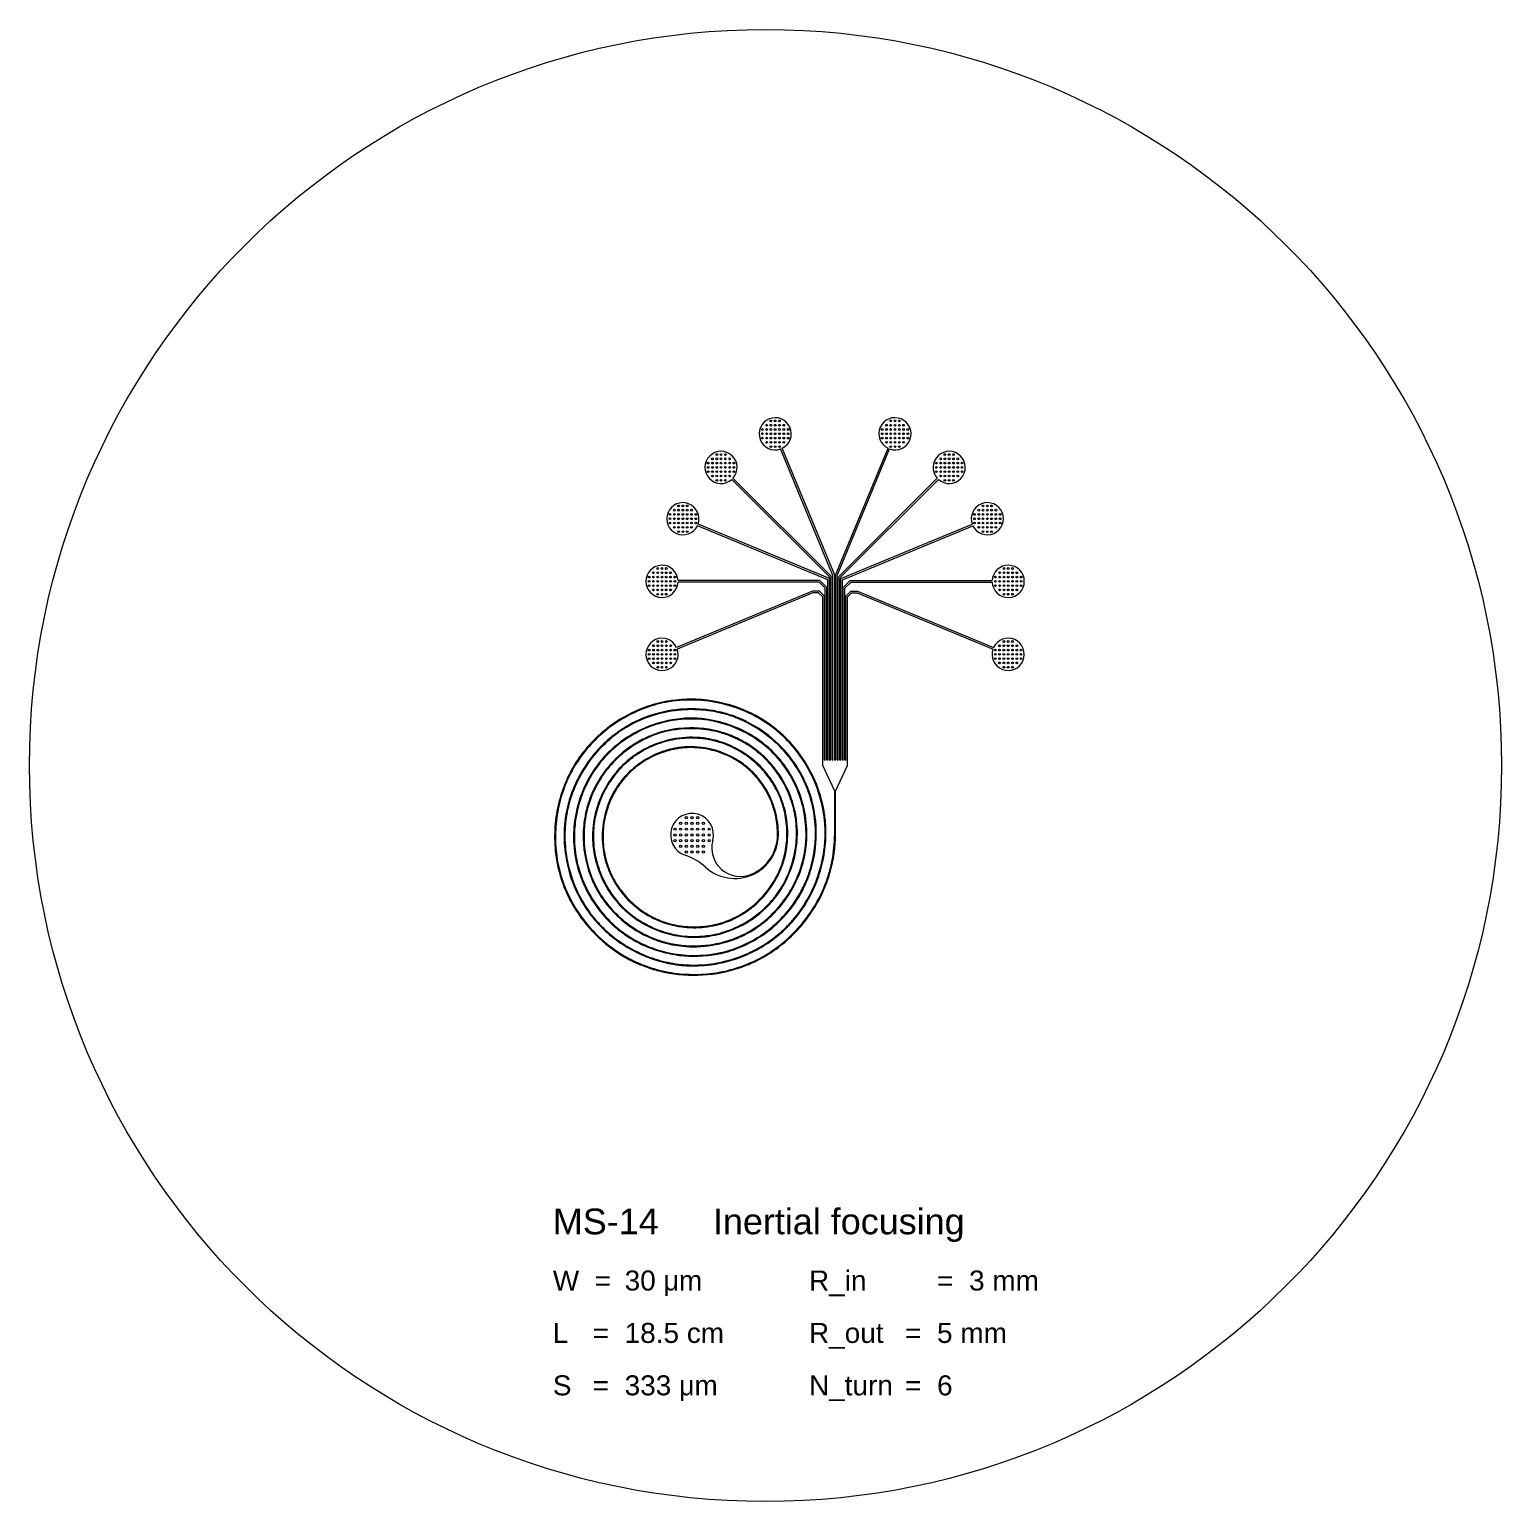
# Model space of a CAD drawing. Header units: millimetres. Extents: x 18289 to 282074, y 113800 to 372198.
# Drawn here: x 125500 to 177000, y 320653 to 372153 of the extents above; entities that cross this region are included whole.
import ezdxf

# ---------------------------------------------------------------- set-up
doc = ezdxf.new("R2010")
doc.units = ezdxf.units.MM
doc.layers.add('Clear', color=140, linetype='Continuous')
doc.layers.add('Opaque', color=30, linetype='Continuous')
doc.styles.get("Standard").update_dxf_attribs({"font": 'arial.ttf'})

msp = doc.modelspace()

# ---------------------------------------------------------------- linework, layer by layer
at = {"layer": 'Clear'}
for p, q in [((153610, 353053), (151778, 357477)), ((153670, 353065), (151833, 357500)), ((153700, 353065), (155537, 357500)), ((153760, 353053), (155592, 357477)), ((153520, 352963), (150071, 356412)), ((153580, 352988), (150113, 356455)), ((153790, 352988), (157257, 356455)), ((153850, 352963), (157300, 356412)), ((153490, 352943), (148891, 354848)), ((153880, 352943), (158480, 354848)), ((153430, 352903), (148868, 354793)), ((153940, 352903), (158502, 354793)), ((153153, 352875), (148190, 352875)), ((153128, 352815), (148190, 352815)), ((153340, 352603), (153128, 352815)), ((153400, 352628), (153153, 352875)), ((153430, 346603), (153430, 352903)), ((153490, 346603), (153490, 352943)), ((153520, 346603), (153520, 352963)), ((153580, 346603), (153580, 352988)), ((153610, 346603), (153610, 353053)), ((153670, 346603), (153670, 353065)), ((153700, 346603), (153700, 353065)), ((153760, 346603), (153760, 353053)), ((153790, 346603), (153790, 352988)), ((153850, 346603), (153850, 352963)), ((153880, 346603), (153880, 352943)), ((153940, 346603), (153940, 352903)), ((153970, 352628), (154217, 352875)), ((154030, 352603), (154242, 352815)), ((154217, 352875), (159181, 352875)), ((154242, 352815), (159181, 352815)), ((152897, 352504), (148139, 350533)), ((152909, 352444), (148162, 350478)), ((153134, 352504), (152897, 352504)), ((153109, 352444), (152909, 352444)), ((153250, 352303), (153109, 352444)), ((153310, 352328), (153134, 352504)), ((153250, 346403), (153250, 352303)), ((153310, 346603), (153310, 352328)), ((153340, 346603), (153340, 352603)), ((153400, 346603), (153400, 352628)), ((153970, 346603), (153970, 352628)), ((154030, 346603), (154030, 352603)), ((154060, 352328), (154237, 352504)), ((154060, 346603), (154060, 352328)), ((154120, 352303), (154262, 352444)), ((154120, 346403), (154120, 352303)), ((154237, 352504), (154473, 352504)), ((154262, 352444), (154462, 352444)), ((154462, 352444), (159209, 350478)), ((154473, 352504), (159232, 350533)), ((153310, 346603), (153325, 346577)), ((153340, 346603), (153325, 346577)), ((153400, 346603), (153415, 346577)), ((153430, 346603), (153415, 346577)), ((153490, 346603), (153505, 346577)), ((153520, 346603), (153505, 346577)), ((153580, 346603), (153595, 346577)), ((153610, 346603), (153595, 346577)), ((153670, 346603), (153685, 346577)), ((153700, 346603), (153685, 346577)), ((153760, 346603), (153775, 346577)), ((153790, 346603), (153775, 346577)), ((153850, 346603), (153865, 346577)), ((153880, 346603), (153865, 346577)), ((153940, 346603), (153955, 346577)), ((153970, 346603), (153955, 346577)), ((154030, 346603), (154045, 346577)), ((154060, 346603), (154045, 346577)), ((153670, 345507), (153250, 346403)), ((153700, 345507), (154120, 346403)), ((153670, 343975), (153670, 345507)), ((153700, 343975), (153700, 345507))]:
    msp.add_line(p, q, dxfattribs=at)
for centre, radius, start, end in [((151590, 358007), 563, 295.5572, 289.4428), ((155780, 358007), 563, 250.5572, 244.4428), ((149695, 356831), 563, 318.0572, 311.9428), ((157676, 356831), 563, 228.0572, 221.9428), ((148360, 355035), 563, 340.5572, 334.4428), ((159010, 355035), 563, 205.5572, 199.4428), ((147628, 352845), 563, 3.0572, 356.9428), ((159742, 352845), 563, 183.0572, 176.9428), ((147631, 350291), 563, 25.5572, 19.4428), ((159739, 350291), 563, 160.5572, 154.4428), ((148680, 343976), 750, 344.9262, 251.358), ((150175, 343976), 1525, 227.6631, 0), ((150370, 343521), 1000, 164.9262, 293.1727), ((150175, 343976), 1495, 293.1727, 0.0017), ((147801, 341370), 2000, 47.6631, 71.358)]:
    msp.add_arc(centre, radius, start, end, dxfattribs=at)
for points, knots in [([(151700, 343975), (151701, 344028), (151700, 344082), (151694, 344242), (151684, 344348), (151630, 344716), (151556, 344974), (151345, 345464), (151207, 345696), (151006, 345952), (150968, 345997), (150896, 346078), (150861, 346116), (150794, 346184), (150762, 346215), (150709, 346264), (150688, 346283), (150647, 346319), (150626, 346336), (150562, 346389), (150519, 346423), (150386, 346520), (150294, 346581), (149935, 346789), (149647, 346903), (149049, 347045), (148739, 347072), (148396, 347049), (148360, 347046), (148296, 347039), (148269, 347036), (148215, 347029), (148187, 347025), (148106, 347011), (148052, 347001), (147891, 346966), (147785, 346937), (147430, 346818), (147189, 346701), (146742, 346413), (146537, 346241), (146316, 346002), (146278, 345958), (146214, 345880), (146187, 345845), (146142, 345786), (146124, 345761), (146092, 345716), (146078, 345696), (146051, 345655), (146038, 345635), (145999, 345573), (145974, 345531), (145892, 345388), (145841, 345283), (145672, 344889), (145592, 344583), (145521, 343960), (145531, 343642), (145596, 343293), (145604, 343255), (145621, 343180), (145629, 343145), (145648, 343074), (145658, 343039), (145680, 342969), (145691, 342934), (145727, 342830), (145753, 342762), (145839, 342559), (145906, 342428), (146152, 342017), (146366, 341757), (146669, 341487), (146724, 341441), (146895, 341308), (147015, 341227), (147170, 341137), (147202, 341120), (147264, 341087), (147295, 341071), (147357, 341041), (147388, 341026), (147483, 340983), (147547, 340957), (147742, 340885), (147875, 340845), (148274, 340753), (148546, 340725), (149088, 340734), (149360, 340772), (149680, 340859), (149737, 340877), (149840, 340911), (149886, 340928), (149961, 340957), (149990, 340968), (150072, 341003), (150125, 341027), (150282, 341104), (150384, 341161), (150738, 341385), (150972, 341582), (151380, 342033), (151554, 342286), (151718, 342614), (151744, 342671), (151788, 342772), (151806, 342818), (151838, 342902), (151851, 342941), (151877, 343019), (151890, 343058), (151924, 343177), (151944, 343257), (151994, 343500), (152015, 343664), (152045, 344192), (152007, 344560), (151893, 344981), (151872, 345050), (151803, 345252), (151749, 345385), (151669, 345546), (151653, 345578), (151619, 345641), (151602, 345672), (151567, 345733), (151548, 345763), (151511, 345823), (151492, 345853), (151433, 345941), (151392, 345998), (151263, 346167), (151169, 346273), (150841, 346606), (150578, 346805), (150082, 347082), (149858, 347178), (149571, 347265), (149514, 347281), (149424, 347303), (149391, 347310), (149331, 347323), (149304, 347329), (149250, 347339), (149223, 347343), (149141, 347356), (149086, 347364), (148921, 347382), (148811, 347388), (148383, 347393), (148064, 347352), (147448, 347187), (147150, 347062), (146819, 346864), (146764, 346829), (146671, 346766), (146632, 346738), (146569, 346691), (146545, 346672), (146497, 346635), (146474, 346616), (146404, 346558), (146359, 346517), (146226, 346394), (146142, 346306), (145852, 345972), (145675, 345699), (145398, 345116), (145299, 344805), (145235, 344420), (145226, 344353), (145215, 344254), (145212, 344221), (145208, 344161), (145206, 344134), (145203, 344080), (145202, 344052), (145200, 343970), (145200, 343916), (145203, 343752), (145211, 343643), (145249, 343317), (145295, 343101), (145483, 342492), (145676, 342113), (145975, 341721), (146020, 341665), (146102, 341570), (146138, 341531), (146196, 341471), (146217, 341449), (146282, 341385), (146326, 341343), (146462, 341222), (146557, 341145), (146853, 340932), (147065, 340810), (147511, 340610), (147744, 340533), (148222, 340425), (148466, 340396), (148773, 340391), (148834, 340392), (148929, 340396), (148963, 340397), (149029, 340402), (149063, 340405), (149163, 340415), (149229, 340423), (149428, 340454), (149559, 340483), (150049, 340617), (150395, 340773), (151026, 341180), (151311, 341432), (151576, 341757), (151603, 341791), (151654, 341859), (151679, 341893), (151752, 341997), (151798, 342069), (151929, 342288), (152006, 342440), (152196, 342891), (152282, 343202), (152373, 343836), (152378, 344159), (152334, 344522), (152328, 344566), (152316, 344640), (152311, 344670), (152300, 344730), (152294, 344760), (152281, 344819), (152274, 344849), (152253, 344938), (152237, 344997), (152185, 345172), (152145, 345287), (151973, 345707), (151806, 345999), (151549, 346335), (151492, 346405), (151313, 346607), (151185, 346734), (150910, 346967), (150764, 347074), (150571, 347193), (150531, 347217), (150451, 347262), (150411, 347284), (150288, 347347), (150205, 347386), (149950, 347494), (149775, 347553), (149160, 347712), (148702, 347747), (148178, 347694), (148105, 347685), (147887, 347650), (147742, 347617), (147568, 347567), (147536, 347558), (147473, 347537), (147441, 347527), (147347, 347494), (147285, 347470), (147162, 347420), (147101, 347392), (146921, 347306), (146804, 347242), (146373, 346977), (146083, 346734), (145583, 346176), (145374, 345861), (145203, 345491), (145189, 345461), (145165, 345404), (145153, 345376), (145131, 345320), (145120, 345292), (145088, 345207), (145069, 345151), (145014, 344978), (144983, 344862), (144907, 344508), (144879, 344267), (144860, 343523), (144943, 343017), (145154, 342463), (145188, 342381), (145235, 342281), (145244, 342260), (145264, 342219), (145275, 342199), (145306, 342138), (145327, 342097), (145394, 341978), (145441, 341900), (145592, 341670), (145703, 341525), (145946, 341250), (146077, 341121), (146530, 340733), (146885, 340512), (147336, 340324), (147405, 340298), (147526, 340256), (147577, 340239), (147659, 340214), (147689, 340205), (147750, 340189), (147780, 340181), (147841, 340166), (147872, 340159), (147964, 340138), (148025, 340127), (148211, 340095), (148336, 340080), (148811, 340047), (149165, 340070), (149602, 340155), (149693, 340176), (149963, 340249), (150139, 340310), (150377, 340411), (150443, 340441), (150636, 340537), (150762, 340608), (150910, 340703), (150936, 340721), (150988, 340756), (151014, 340774), (151091, 340829), (151141, 340867), (151284, 340981), (151374, 341060), (151722, 341393), (151950, 341680), (152322, 342304), (152467, 342642), (152581, 343061), (152598, 343130), (152624, 343250), (152634, 343300), (152649, 343386), (152654, 343421), (152664, 343486), (152668, 343516), (152675, 343577), (152678, 343607), (152687, 343697), (152691, 343758), (152700, 343940), (152700, 344062), (152681, 344496), (152631, 344808), (152460, 345414), (152341, 345707), (152149, 346055), (152107, 346126), (151974, 346335), (151877, 346468), (151753, 346618), (151734, 346640), (151678, 346705), (151639, 346748), (151520, 346873), (151437, 346953), (151264, 347106), (151175, 347178), (150838, 347428), (150573, 347581), (150016, 347828), (149724, 347922), (149341, 347998), (149257, 348012), (149064, 348038), (148955, 348048), (148797, 348056), (148749, 348058), (148671, 348059), (148642, 348059), (148582, 348058), (148552, 348058), (148463, 348055), (148403, 348052), (148225, 348038), (148107, 348023), (147618, 347941), (147254, 347827), (146569, 347506), (146248, 347300), (145905, 347005), (145851, 346956), (145761, 346870), (145724, 346833), (145653, 346759), (145618, 346722), (145561, 346658), (145539, 346632), (145494, 346580), (145472, 346553), (145407, 346472), (145366, 346417), (145245, 346250), (145170, 346134), (144963, 345775), (144849, 345522), (144650, 344935), (144578, 344596), (144542, 344172), (144538, 344090), (144532, 343844), (144537, 343680), (144556, 343483), (144560, 343449), (144567, 343387), (144571, 343360), (144579, 343304), (144583, 343277), (144597, 343194), (144607, 343139), (144641, 342975), (144669, 342867), (144764, 342545), (144845, 342335), (145127, 341744), (145372, 341383), (145722, 341005), (145780, 340946), (145959, 340774), (146085, 340667), (146251, 340542), (146286, 340517), (146342, 340477), (146364, 340462), (146432, 340416), (146478, 340387), (146572, 340329), (146620, 340300), (146765, 340219), (146863, 340169), (147165, 340030), (147374, 339954), (147801, 339833), (148020, 339789), (148683, 339707), (149134, 339720), (149625, 339815), (149677, 339826), (149762, 339846), (149794, 339854), (149858, 339871), (149888, 339879), (149949, 339896), (149979, 339905), (150070, 339934), (150130, 339954), (150309, 340018), (150426, 340067), (150771, 340229), (150991, 340357), (151710, 340863), (152146, 341333), (152484, 341917), (152506, 341958), (152544, 342029), (152560, 342060), (152590, 342119), (152604, 342148), (152631, 342206), (152645, 342235), (152684, 342323), (152709, 342383), (152779, 342563), (152820, 342685), (152968, 343196), (153025, 343600), (153030, 344410), (152978, 344816), (152849, 345281), (152826, 345354), (152784, 345480), (152765, 345533), (152733, 345617), (152721, 345647), (152696, 345708), (152683, 345738), (152657, 345798), (152643, 345828), (152601, 345917), (152572, 345976), (152481, 346150), (152414, 346264), (152132, 346700), (151876, 346998), (151297, 347521), (150973, 347745), (150557, 347956), (150488, 347989), (150368, 348042), (150316, 348064), (150219, 348103), (150173, 348120), (150085, 348151), (150043, 348166), (149959, 348193), (149917, 348205), (149790, 348242), (149704, 348264), (149445, 348321), (149270, 348349), (148720, 348402), (148340, 348391), (147595, 348276), (147229, 348173), (146813, 347994), (146744, 347962), (146626, 347904), (146576, 347878), (146497, 347835), (146469, 347819), (146413, 347787), (146384, 347770), (146329, 347737), (146301, 347719), (146219, 347667), (146165, 347631), (146005, 347518), (145901, 347438), (145602, 347186), (145418, 346999), (144875, 346349), (144585, 345826), (144378, 345177), (144353, 345087), (144316, 344938), (144302, 344879), (144285, 344795), (144280, 344770), (144271, 344720), (144267, 344695), (144254, 344620), (144247, 344570), (144227, 344418), (144217, 344315), (144198, 344007), (144200, 343801), (144246, 343204), (144327, 342815), (144584, 342069), (144760, 341712), (145029, 341315), (145078, 341246), (145149, 341153), (145169, 341128), (145209, 341078), (145229, 341053), (145291, 340979), (145334, 340931), (145464, 340789), (145555, 340698), (145839, 340436), (146043, 340278), (146694, 339856), (147176, 339646), (147760, 339502), (147841, 339484), (148057, 339443), (148193, 339424), (148364, 339408), (148400, 339405), (148468, 339400), (148500, 339398), (148565, 339395), (148597, 339394), (148694, 339392), (148759, 339392), (148954, 339395), (149083, 339403), (149593, 339457), (149970, 339546), (150450, 339721), (150566, 339769), (150909, 339927), (151129, 340051), (151547, 340332), (151745, 340490), (151953, 340687), (151977, 340711), (152025, 340759), (152049, 340783), (152117, 340854), (152161, 340902), (152288, 341046), (152368, 341146), (152597, 341456), (152733, 341676), (152966, 342135), (153065, 342375), (153222, 342867), (153280, 343119), (153355, 343630), (153371, 343889), (153364, 344206), (153361, 344265), (153355, 344360), (153353, 344398), (153346, 344472), (153342, 344510), (153329, 344622), (153319, 344696), (153282, 344918), (153251, 345066), (153113, 345581), (152968, 345940), (152598, 346615), (152372, 346931), (152057, 347274), (152000, 347332), (151827, 347502), (151706, 347609), (151542, 347738), (151506, 347766), (151393, 347850), (151316, 347904), (151078, 348058), (150913, 348151), (150266, 348466), (149749, 348619), (149087, 348702), (148952, 348713), (148548, 348729), (148277, 348717), (147939, 348673), (147869, 348662), (147767, 348643), (147734, 348637), (147670, 348624), (147638, 348617), (147573, 348603), (147541, 348595), (147446, 348571), (147382, 348554), (147193, 348498), (147068, 348456), (146584, 348268), (146240, 348083), (145833, 347798), (145747, 347734), (145496, 347532), (145337, 347387), (145124, 347165), (145063, 347097), (144884, 346887), (144772, 346740), (144618, 346510), (144569, 346431), (144507, 346324), (144492, 346297), (144462, 346244), (144447, 346217), (144404, 346137), (144377, 346082), (144289, 345899), (144233, 345767), (144082, 345366), (144006, 345089), (143903, 344526), (143875, 344239), (143870, 343665), (143892, 343378), (143954, 343011), (143971, 342928), (144014, 342733), (144044, 342621), (144089, 342472), (144101, 342432), (144128, 342353), (144141, 342313), (144170, 342234), (144185, 342195), (144231, 342078), (144264, 342000), (144369, 341771), (144447, 341621), (144749, 341112), (145012, 340775), (145616, 340177), (145956, 339916), (146395, 339662), (146467, 339623), (146592, 339560), (146645, 339534), (146745, 339487), (146793, 339466), (146876, 339431), (146911, 339417), (147029, 339370), (147112, 339340), (147365, 339256), (147536, 339210), (148151, 339079), (148606, 339047), (149509, 339102), (149958, 339190), (150465, 339366), (150544, 339395), (150675, 339449), (150729, 339472), (150834, 339519), (150886, 339544), (150967, 339584), (150997, 339599), (151056, 339629), (151085, 339645), (151172, 339693), (151230, 339726), (151401, 339829), (151512, 339903), (151836, 340137), (152039, 340310), (152614, 340884), (152938, 341333), (153222, 341901), (153259, 341981), (153325, 342132), (153355, 342205), (153438, 342423), (153486, 342572), (153534, 342751), (153542, 342780), (153556, 342837), (153563, 342865), (153583, 342952), (153596, 343009), (153630, 343183), (153648, 343299), (153686, 343602), (153698, 343788), (153700, 343975)], [0, 0, 0, 0, 0.053307, 0.053307, 0.159921, 0.159921, 0.42476, 0.42476, 0.6896, 0.6896, 0.746956, 0.746956, 0.797485, 0.797485, 0.84158, 0.84158, 0.868624, 0.868624, 0.895668, 0.895668, 0.949756, 0.949756, 1.057932, 1.057932, 1.357876, 1.357876, 1.657819, 1.657819, 1.692969, 1.692969, 1.719609, 1.719609, 1.746249, 1.746249, 1.799529, 1.799529, 1.906089, 1.906089, 2.162154, 2.162154, 2.41822, 2.41822, 2.473998, 2.473998, 2.515725, 2.515725, 2.545161, 2.545161, 2.568526, 2.568526, 2.591892, 2.591892, 2.638622, 2.638622, 2.749579, 2.749579, 3.047459, 3.047459, 3.345339, 3.345339, 3.382666, 3.382666, 3.417197, 3.417197, 3.451727, 3.451727, 3.486257, 3.486257, 3.555318, 3.555318, 3.693439, 3.693439, 4.005199, 4.005199, 4.072448, 4.072448, 4.206946, 4.206946, 4.240174, 4.240174, 4.272371, 4.272371, 4.304568, 4.304568, 4.368961, 4.368961, 4.497747, 4.497747, 4.74822, 4.74822, 4.998693, 4.998693, 5.05363, 5.05363, 5.098522, 5.098522, 5.12711, 5.12711, 5.180441, 5.180441, 5.287102, 5.287102, 5.56391, 5.56391, 5.840719, 5.840719, 5.897015, 5.897015, 5.941171, 5.941171, 5.978458, 5.978458, 6.015746, 6.015746, 6.090321, 6.090321, 6.239472, 6.239472, 6.566928, 6.566928, 6.630926, 6.630926, 6.758922, 6.758922, 6.791345, 6.791345, 6.822835, 6.822835, 6.854324, 6.854324, 6.885813, 6.885813, 6.948792, 6.948792, 7.07475, 7.07475, 7.364454, 7.364454, 7.577898, 7.577898, 7.630051, 7.630051, 7.6596, 7.6596, 7.683906, 7.683906, 7.708211, 7.708211, 7.756822, 7.756822, 7.854044, 7.854044, 8.133053, 8.133053, 8.412062, 8.412062, 8.468865, 8.468865, 8.51061, 8.51061, 8.536905, 8.536905, 8.563201, 8.563201, 8.615793, 8.615793, 8.720976, 8.720976, 8.999429, 8.999429, 9.277883, 9.277883, 9.335739, 9.335739, 9.36371, 9.36371, 9.387133, 9.387133, 9.410555, 9.410555, 9.4574, 9.4574, 9.55109, 9.55109, 9.73847, 9.73847, 10.095201, 10.095201, 10.156682, 10.156682, 10.20147, 10.20147, 10.227428, 10.227428, 10.278854, 10.278854, 10.381706, 10.381706, 10.587409, 10.587409, 10.793112, 10.793112, 10.998815, 10.998815, 11.050159, 11.050159, 11.078157, 11.078157, 11.106154, 11.106154, 11.16215, 11.16215, 11.274141, 11.274141, 11.586006, 11.586006, 11.897872, 11.897872, 11.932945, 11.932945, 11.968019, 11.968019, 12.038166, 12.038166, 12.178459, 12.178459, 12.441085, 12.441085, 12.703711, 12.703711, 12.739982, 12.739982, 12.764801, 12.764801, 12.789619, 12.789619, 12.814437, 12.814437, 12.864074, 12.864074, 12.963348, 12.963348, 13.233777, 13.233777, 13.306679, 13.306679, 13.452484, 13.452484, 13.598288, 13.598288, 13.635346, 13.635346, 13.672405, 13.672405, 13.746522, 13.746522, 13.894756, 13.894756, 14.256741, 14.256741, 14.315681, 14.315681, 14.433562, 14.433562, 14.460056, 14.460056, 14.486551, 14.486551, 14.539541, 14.539541, 14.592531, 14.592531, 14.69851, 14.69851, 14.994579, 14.994579, 15.290649, 15.290649, 15.316005, 15.316005, 15.33969, 15.33969, 15.363374, 15.363374, 15.410743, 15.410743, 15.505482, 15.505482, 15.694959, 15.694959, 16.088212, 16.088212, 16.156805, 16.156805, 16.174557, 16.174557, 16.192308, 16.192308, 16.22781, 16.22781, 16.298815, 16.298815, 16.440825, 16.440825, 16.582834, 16.582834, 16.902089, 16.902089, 16.958945, 16.958945, 17.000688, 17.000688, 17.024803, 17.024803, 17.048917, 17.048917, 17.073031, 17.073031, 17.121259, 17.121259, 17.217716, 17.217716, 17.486761, 17.486761, 17.557882, 17.557882, 17.700122, 17.700122, 17.755039, 17.755039, 17.864875, 17.864875, 17.888762, 17.888762, 17.91265, 17.91265, 17.960425, 17.960425, 18.051373, 18.051373, 18.325921, 18.325921, 18.600469, 18.600469, 18.653908, 18.653908, 18.692402, 18.692402, 18.719224, 18.719224, 18.742032, 18.742032, 18.764841, 18.764841, 18.810457, 18.810457, 18.901691, 18.901691, 19.136705, 19.136705, 19.371718, 19.371718, 19.433087, 19.433087, 19.555825, 19.555825, 19.577427, 19.577427, 19.620168, 19.620168, 19.705651, 19.705651, 19.791134, 19.791134, 20.016204, 20.016204, 20.241275, 20.241275, 20.304225, 20.304225, 20.384768, 20.384768, 20.420099, 20.420099, 20.441974, 20.441974, 20.463849, 20.463849, 20.507598, 20.507598, 20.595097, 20.595097, 20.871352, 20.871352, 21.147607, 21.147607, 21.200646, 21.200646, 21.23858, 21.23858, 21.275572, 21.275572, 21.300599, 21.300599, 21.325625, 21.325625, 21.375678, 21.375678, 21.475783, 21.475783, 21.675993, 21.675993, 21.924032, 21.924032, 21.98308, 21.98308, 22.101178, 22.101178, 22.12573, 22.12573, 22.145809, 22.145809, 22.165889, 22.165889, 22.206047, 22.206047, 22.286364, 22.286364, 22.446999, 22.446999, 22.755407, 22.755407, 22.814364, 22.814364, 22.932278, 22.932278, 22.962478, 22.962478, 22.981313, 22.981313, 23.020637, 23.020637, 23.059961, 23.059961, 23.138608, 23.138608, 23.295904, 23.295904, 23.4532, 23.4532, 23.768215, 23.768215, 23.805665, 23.805665, 23.829366, 23.829366, 23.851644, 23.851644, 23.873921, 23.873921, 23.918477, 23.918477, 24.007587, 24.007587, 24.185809, 24.185809, 24.623671, 24.623671, 24.656283, 24.656283, 24.680002, 24.680002, 24.702406, 24.702406, 24.72481, 24.72481, 24.769618, 24.769618, 24.859233, 24.859233, 25.139598, 25.139598, 25.419963, 25.419963, 25.472861, 25.472861, 25.511812, 25.511812, 25.534405, 25.534405, 25.556998, 25.556998, 25.579591, 25.579591, 25.624777, 25.624777, 25.71515, 25.71515, 25.982459, 25.982459, 26.249769, 26.249769, 26.301564, 26.301564, 26.339775, 26.339775, 26.373226, 26.373226, 26.40335, 26.40335, 26.433475, 26.433475, 26.493723, 26.493723, 26.614219, 26.614219, 26.869874, 26.869874, 27.125528, 27.125528, 27.176674, 27.176674, 27.21475, 27.21475, 27.236735, 27.236735, 27.258719, 27.258719, 27.280704, 27.280704, 27.324673, 27.324673, 27.412612, 27.412612, 27.58849, 27.58849, 27.982196, 27.982196, 28.044616, 28.044616, 28.085044, 28.085044, 28.102015, 28.102015, 28.118986, 28.118986, 28.152929, 28.152929, 28.221556, 28.221556, 28.358812, 28.358812, 28.620789, 28.620789, 28.882766, 28.882766, 28.93872, 28.93872, 28.959967, 28.959967, 28.981213, 28.981213, 29.023705, 29.023705, 29.108689, 29.108689, 29.278658, 29.278658, 29.619767, 29.619767, 29.674252, 29.674252, 29.763952, 29.763952, 29.787269, 29.787269, 29.808497, 29.808497, 29.829725, 29.829725, 29.872182, 29.872182, 29.957095, 29.957095, 30.207928, 30.207928, 30.28991, 30.28991, 30.453874, 30.453874, 30.617837, 30.617837, 30.639876, 30.639876, 30.661915, 30.661915, 30.703551, 30.703551, 30.786823, 30.786823, 30.953366, 30.953366, 31.11991, 31.11991, 31.286453, 31.286453, 31.452997, 31.452997, 31.49042, 31.49042, 31.514535, 31.514535, 31.53865, 31.53865, 31.58688, 31.58688, 31.68334, 31.68334, 31.929349, 31.929349, 32.175358, 32.175358, 32.226944, 32.226944, 32.330117, 32.330117, 32.359326, 32.359326, 32.419356, 32.419356, 32.539416, 32.539416, 32.876542, 32.876542, 32.961871, 32.961871, 33.132527, 33.132527, 33.177167, 33.177167, 33.197902, 33.197902, 33.218638, 33.218638, 33.239373, 33.239373, 33.280844, 33.280844, 33.363785, 33.363785, 33.60762, 33.60762, 33.674981, 33.674981, 33.809702, 33.809702, 33.867298, 33.867298, 33.98249, 33.98249, 34.040585, 34.040585, 34.059625, 34.059625, 34.078665, 34.078665, 34.116746, 34.116746, 34.205816, 34.205816, 34.383957, 34.383957, 34.562098, 34.562098, 34.740239, 34.740239, 34.79291, 34.79291, 34.86416, 34.86416, 34.889734, 34.889734, 34.915739, 34.915739, 34.941744, 34.941744, 34.993754, 34.993754, 35.097775, 35.097775, 35.359273, 35.359273, 35.620771, 35.620771, 35.670908, 35.670908, 35.706787, 35.706787, 35.738962, 35.738962, 35.762121, 35.762121, 35.816402, 35.816402, 35.924965, 35.924965, 36.20103, 36.20103, 36.477095, 36.477095, 36.527875, 36.527875, 36.563344, 36.563344, 36.598117, 36.598117, 36.618302, 36.618302, 36.638486, 36.638486, 36.678855, 36.678855, 36.759594, 36.759594, 36.92107, 36.92107, 37.251272, 37.251272, 37.304223, 37.304223, 37.351222, 37.351222, 37.445219, 37.445219, 37.462943, 37.462943, 37.480668, 37.480668, 37.516118, 37.516118, 37.587017, 37.587017, 37.699112, 37.699112, 37.699112, 37.699112]), ([(151670, 343976), (151671, 344028), (151670, 344081), (151664, 344239), (151655, 344345), (151609, 344655), (151556, 344859), (151411, 345251), (151319, 345440), (151096, 345796), (150967, 345963), (150781, 346154), (150741, 346193), (150683, 346247), (150666, 346262), (150632, 346292), (150615, 346306), (150563, 346350), (150528, 346378), (150419, 346460), (150345, 346511), (150088, 346672), (149895, 346765), (149495, 346912), (149287, 346965), (148863, 347027), (148648, 347036), (148402, 347019), (148369, 347016), (148311, 347010), (148285, 347008), (148234, 347001), (148208, 346997), (148132, 346985), (148081, 346976), (147929, 346944), (147828, 346918), (147524, 346820), (147324, 346732), (146946, 346518), (146768, 346391), (146442, 346102), (146293, 345941), (146149, 345744), (146134, 345723), (146089, 345659), (146061, 345616), (146006, 345528), (145980, 345483), (145905, 345346), (145860, 345253), (145733, 344955), (145669, 344743), (145584, 344310), (145563, 344088), (145569, 343645), (145595, 343424), (145654, 343172), (145663, 343136), (145682, 343066), (145692, 343030), (145725, 342925), (145749, 342856), (145829, 342651), (145893, 342518), (146075, 342194), (146207, 342009), (146505, 341669), (146672, 341514), (146903, 341343), (146952, 341308), (147048, 341245), (147094, 341217), (147181, 341166), (147222, 341143), (147284, 341110), (147306, 341099), (147348, 341078), (147370, 341068), (147435, 341037), (147479, 341018), (147612, 340964), (147702, 340931), (148009, 340837), (148231, 340793), (148680, 340752), (148908, 340755), (149357, 340806), (149580, 340855), (149829, 340939), (149863, 340951), (149931, 340977), (149964, 340990), (150031, 341018), (150064, 341033), (150163, 341078), (150228, 341111), (150419, 341216), (150542, 341294), (150846, 341518), (151018, 341675), (151327, 342022), (151464, 342211), (151611, 342470), (151641, 342527), (151698, 342642), (151725, 342701), (151769, 342806), (151787, 342852), (151813, 342921), (151820, 342944), (151836, 342989), (151843, 343012), (151865, 343080), (151878, 343126), (151915, 343265), (151935, 343359), (151991, 343681), (152006, 343913), (151989, 344376), (151957, 344608), (151845, 345059), (151766, 345279), (151642, 345535), (151618, 345580), (151582, 345647), (151570, 345668), (151545, 345710), (151533, 345731), (151495, 345793), (151469, 345834), (151387, 345955), (151329, 346033), (151120, 346290), (150953, 346457), (150588, 346753), (150390, 346883), (149971, 347099), (149750, 347185), (149480, 347258), (149437, 347269), (149366, 347285), (149337, 347291), (149280, 347303), (149251, 347308), (149164, 347323), (149106, 347331), (148932, 347351), (148815, 347358), (148459, 347362), (148219, 347339), (147749, 347245), (147519, 347174), (147077, 346985), (146865, 346867), (146647, 346711), (146624, 346695), (146580, 346662), (146558, 346645), (146493, 346593), (146451, 346558), (146327, 346449), (146247, 346372), (146007, 346115), (145861, 345922), (145611, 345509), (145506, 345289), (145345, 344832), (145288, 344595), (145252, 344318), (145248, 344281), (145241, 344208), (145238, 344171), (145234, 344097), (145232, 344060), (145229, 343949), (145230, 343875), (145239, 343652), (145254, 343504), (145320, 343114), (145387, 342874), (145569, 342413), (145684, 342191), (145862, 341924), (145903, 341865), (146005, 341731), (146066, 341656), (146153, 341560), (146176, 341535), (146218, 341491), (146237, 341471), (146276, 341432), (146296, 341413), (146356, 341356), (146397, 341319), (146523, 341211), (146610, 341143), (146902, 340937), (147120, 340815), (147576, 340619), (147814, 340543), (148302, 340444), (148551, 340419), (148837, 340422), (148872, 340423), (148936, 340426), (148964, 340428), (149019, 340431), (149047, 340434), (149130, 340441), (149186, 340448), (149351, 340471), (149461, 340492), (149813, 340577), (150051, 340662), (150505, 340878), (150721, 341009), (151123, 341314), (151308, 341487), (151496, 341706), (151519, 341734), (151560, 341785), (151577, 341807), (151612, 341853), (151629, 341876), (151679, 341945), (151712, 341992), (151806, 342136), (151863, 342235), (152034, 342562), (152128, 342800), (152265, 343290), (152309, 343543), (152344, 344053), (152335, 344309), (152292, 344599), (152286, 344636), (152275, 344699), (152270, 344727), (152259, 344781), (152253, 344808), (152234, 344889), (152221, 344943), (152176, 345103), (152141, 345208), (152010, 345551), (151893, 345782), (151614, 346215), (151452, 346418), (151090, 346786), (150889, 346951), (150642, 347114), (150610, 347134), (150546, 347173), (150513, 347192), (150447, 347230), (150414, 347248), (150313, 347301), (150245, 347334), (150037, 347427), (149894, 347481), (149498, 347602), (149238, 347653), (148712, 347699), (148447, 347696), (148103, 347654), (148021, 347642), (147862, 347612), (147785, 347595), (147653, 347561), (147599, 347545), (147501, 347515), (147457, 347501), (147368, 347470), (147325, 347453), (147194, 347401), (147108, 347363), (146856, 347240), (146694, 347145), (146319, 346886), (146115, 346711), (145746, 346322), (145582, 346109), (145408, 345823), (145375, 345766), (145318, 345661), (145294, 345613), (145249, 345520), (145228, 345475), (145198, 345406), (145189, 345383), (145169, 345336), (145160, 345312), (145133, 345242), (145116, 345194), (145067, 345050), (145039, 344953), (144966, 344658), (144933, 344457), (144898, 344052), (144897, 343847), (144930, 343384), (144975, 343125), (145065, 342804), (145087, 342734), (145158, 342527), (145214, 342392), (145385, 342038), (145515, 341827), (145814, 341433), (145983, 341250), (146352, 340918), (146552, 340770), (146978, 340513), (147203, 340404), (147497, 340297), (147557, 340277), (147648, 340249), (147678, 340240), (147733, 340225), (147757, 340218), (147806, 340205), (147831, 340199), (147905, 340182), (147955, 340171), (148104, 340142), (148205, 340127), (148508, 340093), (148712, 340087), (149120, 340105), (149323, 340130), (149786, 340223), (150044, 340302), (150361, 340437), (150430, 340468), (150635, 340570), (150768, 340646), (150945, 340762), (150994, 340796), (151089, 340865), (151135, 340901), (151273, 341011), (151361, 341089), (151645, 341362), (151824, 341574), (152136, 342033), (152268, 342278), (152480, 342791), (152560, 343059), (152616, 343371), (152622, 343409), (152632, 343476), (152636, 343505), (152643, 343563), (152646, 343592), (152655, 343679), (152660, 343737), (152670, 343912), (152671, 344029), (152657, 344425), (152618, 344702), (152484, 345245), (152389, 345509), (152148, 346014), (152000, 346255), (151786, 346532), (151741, 346587), (151620, 346726), (151542, 346809), (151378, 346967), (151292, 347043), (151026, 347258), (150836, 347387), (150438, 347612), (150228, 347708), (149797, 347864), (149575, 347924), (149203, 347992), (149056, 348010), (148827, 348025), (148746, 348028), (148583, 348029), (148502, 348027), (148258, 348013), (148097, 347993), (147655, 347912), (147379, 347831), (146849, 347614), (146594, 347478), (146118, 347156), (145897, 346970), (145670, 346733), (145642, 346704), (145595, 346651), (145576, 346629), (145537, 346584), (145518, 346561), (145461, 346492), (145424, 346445), (145317, 346301), (145250, 346202), (145062, 345897), (144954, 345682), (144776, 345236), (144706, 345006), (144606, 344536), (144576, 344296), (144564, 343975), (144564, 343895), (144567, 343753), (144570, 343693), (144577, 343582), (144581, 343532), (144590, 343450), (144594, 343418), (144602, 343354), (144607, 343322), (144622, 343226), (144633, 343163), (144672, 342973), (144704, 342848), (144828, 342446), (144943, 342177), (145225, 341666), (145393, 341424), (145775, 340981), (145988, 340778), (146280, 340557), (146339, 340515), (146434, 340451), (146469, 340428), (146540, 340383), (146576, 340361), (146684, 340298), (146758, 340257), (146983, 340143), (147137, 340077), (147576, 339917), (147867, 339844), (148460, 339760), (148761, 339748), (149144, 339774), (149227, 339782), (149476, 339814), (149641, 339846), (149830, 339894), (149857, 339901), (149910, 339916), (149936, 339924), (150015, 339948), (150068, 339965), (150224, 340018), (150327, 340059), (150630, 340191), (150826, 340295), (151199, 340533), (151377, 340666), (151764, 341005), (151966, 341220), (152195, 341522), (152244, 341592), (152387, 341806), (152473, 341954), (152563, 342133), (152576, 342159), (152600, 342210), (152612, 342236), (152648, 342315), (152670, 342368), (152734, 342528), (152772, 342637), (152874, 342966), (152923, 343192), (152987, 343649), (153001, 343880), (152992, 344406), (152958, 344699), (152876, 345063), (152858, 345138), (152795, 345362), (152744, 345509), (152676, 345677), (152666, 345702), (152645, 345750), (152635, 345774), (152602, 345845), (152580, 345892), (152510, 346032), (152460, 346124), (152300, 346394), (152180, 346566), (151854, 346970), (151634, 347190), (151153, 347581), (150892, 347752), (150551, 347926), (150486, 347957), (150364, 348011), (150309, 348035), (150203, 348077), (150153, 348096), (150071, 348124), (150040, 348135), (149978, 348155), (149947, 348165), (149854, 348193), (149791, 348210), (149601, 348258), (149473, 348284), (149040, 348351), (148732, 348367), (148116, 348334), (147810, 348287), (147213, 348130), (146922, 348020), (146591, 347852), (146536, 347823), (146458, 347778), (146433, 347764), (146384, 347735), (146360, 347721), (146288, 347676), (146240, 347645), (146100, 347550), (146008, 347483), (145742, 347271), (145576, 347116), (145208, 346717), (145018, 346462), (144694, 345919), (144561, 345631), (144436, 345261), (144414, 345192), (144380, 345069), (144366, 345015), (144340, 344908), (144328, 344853), (144302, 344727), (144290, 344655), (144269, 344511), (144260, 344439), (144239, 344220), (144232, 344074), (144234, 343613), (144268, 343297), (144401, 342678), (144499, 342375), (144757, 341796), (144916, 341520), (145122, 341238), (145141, 341213), (145179, 341163), (145199, 341139), (145258, 341065), (145298, 341017), (145422, 340876), (145509, 340785), (145781, 340524), (145977, 340366), (146393, 340081), (146613, 339956), (147070, 339743), (147308, 339654), (147795, 339518), (148044, 339471), (148334, 339441), (148373, 339437), (148444, 339432), (148475, 339430), (148538, 339427), (148570, 339425), (148664, 339422), (148727, 339422), (148916, 339424), (149042, 339431), (149419, 339467), (149668, 339512), (150157, 339642), (150396, 339727), (150859, 339935), (151082, 340057), (151505, 340337), (151705, 340495), (151920, 340698), (151950, 340727), (152001, 340778), (152023, 340799), (152065, 340843), (152086, 340865), (152148, 340932), (152188, 340978), (152307, 341117), (152382, 341213), (152596, 341510), (152722, 341720), (152942, 342157), (153035, 342384), (153207, 342918), (153275, 343229), (153318, 343627), (153325, 343711), (153339, 343961), (153339, 344129), (153327, 344332), (153325, 344368), (153319, 344439), (153316, 344475), (153304, 344581), (153295, 344652), (153262, 344864), (153233, 345005), (153118, 345460), (153005, 345769), (152717, 346357), (152542, 346637), (152140, 347156), (151911, 347394), (151626, 347633), (151593, 347660), (151526, 347713), (151492, 347739), (151423, 347790), (151388, 347815), (151283, 347889), (151211, 347936), (150993, 348072), (150841, 348154), (150386, 348370), (150071, 348481), (149424, 348636), (149092, 348681), (148425, 348700), (148091, 348674), (147729, 348605), (147696, 348599), (147629, 348585), (147596, 348577), (147497, 348554), (147431, 348536), (147236, 348481), (147107, 348438), (146726, 348292), (146481, 348173), (146012, 347895), (145789, 347736), (145372, 347384), (145179, 347190), (144827, 346771), (144670, 346547), (144499, 346251), (144467, 346191), (144404, 346070), (144374, 346009), (144289, 345823), (144237, 345697), (144098, 345312), (144028, 345048), (143931, 344509), (143906, 344236), (143900, 343688), (143919, 343414), (143983, 343017), (144008, 342891), (144055, 342697), (144074, 342628), (144111, 342500), (144130, 342441), (144159, 342355), (144169, 342327), (144189, 342270), (144199, 342243), (144231, 342159), (144253, 342104), (144323, 341939), (144374, 341831), (144539, 341514), (144665, 341310), (145007, 340837), (145238, 340579), (145749, 340115), (146029, 339909), (146396, 339697), (146464, 339659), (146589, 339595), (146645, 339567), (146753, 339517), (146804, 339494), (146887, 339459), (146919, 339446), (146984, 339420), (147016, 339408), (147114, 339371), (147180, 339349), (147379, 339285), (147513, 339248), (147921, 339155), (148198, 339117), (148756, 339087), (149037, 339095), (149593, 339158), (149869, 339213), (150407, 339369), (150669, 339470), (150945, 339606), (150969, 339618), (151016, 339643), (151040, 339655), (151110, 339693), (151157, 339719), (151295, 339799), (151386, 339856), (151652, 340035), (151821, 340167), (152244, 340540), (152483, 340800), (152902, 341364), (153082, 341668), (153260, 342056), (153290, 342126), (153375, 342336), (153424, 342479), (153481, 342668), (153493, 342712), (153510, 342775), (153514, 342793), (153524, 342830), (153528, 342848), (153542, 342904), (153550, 342941), (153574, 343052), (153588, 343126), (153626, 343351), (153645, 343501), (153664, 343760), (153669, 343868), (153670, 343975)], [0, 0, 0, 0, 0.053314, 0.053314, 0.159941, 0.159941, 0.369833, 0.369833, 0.579724, 0.579724, 0.789616, 0.789616, 0.845402, 0.845402, 0.867913, 0.867913, 0.890424, 0.890424, 0.935445, 0.935445, 1.025489, 1.025489, 1.236212, 1.236212, 1.446936, 1.446936, 1.65766, 1.65766, 1.689778, 1.689778, 1.715123, 1.715123, 1.740468, 1.740468, 1.791157, 1.791157, 1.892535, 1.892535, 2.10401, 2.10401, 2.315484, 2.315484, 2.526959, 2.526959, 2.551976, 2.551976, 2.60201, 2.60201, 2.652045, 2.652045, 2.752113, 2.752113, 2.963955, 2.963955, 3.175796, 3.175796, 3.387637, 3.387637, 3.422543, 3.422543, 3.45745, 3.45745, 3.527263, 3.527263, 3.66689, 3.66689, 3.880337, 3.880337, 4.093785, 4.093785, 4.151172, 4.151172, 4.201724, 4.201724, 4.245743, 4.245743, 4.268216, 4.268216, 4.290689, 4.290689, 4.335635, 4.335635, 4.425528, 4.425528, 4.636018, 4.636018, 4.846509, 4.846509, 5.056999, 5.056999, 5.090498, 5.090498, 5.124082, 5.124082, 5.157665, 5.157665, 5.224831, 5.224831, 5.359164, 5.359164, 5.572493, 5.572493, 5.785821, 5.785821, 5.844931, 5.844931, 5.904161, 5.904161, 5.949197, 5.949197, 5.971063, 5.971063, 5.992929, 5.992929, 6.03666, 6.03666, 6.124124, 6.124124, 6.334419, 6.334419, 6.544714, 6.544714, 6.755009, 6.755009, 6.801391, 6.801391, 6.823286, 6.823286, 6.845182, 6.845182, 6.888972, 6.888972, 6.976554, 6.976554, 7.18692, 7.18692, 7.397287, 7.397287, 7.607654, 7.607654, 7.646783, 7.646783, 7.672765, 7.672765, 7.698747, 7.698747, 7.750712, 7.750712, 7.854641, 7.854641, 8.066305, 8.066305, 8.277968, 8.277968, 8.489631, 8.489631, 8.513829, 8.513829, 8.538026, 8.538026, 8.586421, 8.586421, 8.68321, 8.68321, 8.893796, 8.893796, 9.104382, 9.104382, 9.314967, 9.314967, 9.34676, 9.34676, 9.378831, 9.378831, 9.410903, 9.410903, 9.475046, 9.475046, 9.603333, 9.603333, 9.816469, 9.816469, 10.029604, 10.029604, 10.091514, 10.091514, 10.173838, 10.173838, 10.202682, 10.202682, 10.226233, 10.226233, 10.249783, 10.249783, 10.296884, 10.296884, 10.391086, 10.391086, 10.601969, 10.601969, 10.812853, 10.812853, 11.023736, 11.023736, 11.05403, 11.05403, 11.077517, 11.077517, 11.101004, 11.101004, 11.147977, 11.147977, 11.241923, 11.241923, 11.452792, 11.452792, 11.66366, 11.66366, 11.874529, 11.874529, 11.904611, 11.904611, 11.928439, 11.928439, 11.952266, 11.952266, 11.999922, 11.999922, 12.095232, 12.095232, 12.306208, 12.306208, 12.517183, 12.517183, 12.728159, 12.728159, 12.758527, 12.758527, 12.781311, 12.781311, 12.804095, 12.804095, 12.849663, 12.849663, 12.9408, 12.9408, 13.151497, 13.151497, 13.362194, 13.362194, 13.572891, 13.572891, 13.603308, 13.603308, 13.634133, 13.634133, 13.664959, 13.664959, 13.726609, 13.726609, 13.849911, 13.849911, 14.062845, 14.062845, 14.27578, 14.27578, 14.342085, 14.342085, 14.406073, 14.406073, 14.451106, 14.451106, 14.488664, 14.488664, 14.526222, 14.526222, 14.601338, 14.601338, 14.75157, 14.75157, 14.965172, 14.965172, 15.178773, 15.178773, 15.231154, 15.231154, 15.273792, 15.273792, 15.313233, 15.313233, 15.333301, 15.333301, 15.35337, 15.35337, 15.393507, 15.393507, 15.473781, 15.473781, 15.634329, 15.634329, 15.794877, 15.794877, 16.000388, 16.000388, 16.057732, 16.057732, 16.172418, 16.172418, 16.365803, 16.365803, 16.559187, 16.559187, 16.752572, 16.752572, 16.945956, 16.945956, 16.995355, 16.995355, 17.019626, 17.019626, 17.039298, 17.039298, 17.05897, 17.05897, 17.098314, 17.098314, 17.177001, 17.177001, 17.334376, 17.334376, 17.491752, 17.491752, 17.697693, 17.697693, 17.756338, 17.756338, 17.87363, 17.87363, 17.918624, 17.918624, 17.963618, 17.963618, 18.053605, 18.053605, 18.264607, 18.264607, 18.47561, 18.47561, 18.686612, 18.686612, 18.715776, 18.715776, 18.737897, 18.737897, 18.760017, 18.760017, 18.804259, 18.804259, 18.892742, 18.892742, 19.103112, 19.103112, 19.313482, 19.313482, 19.523852, 19.523852, 19.576609, 19.576609, 19.661905, 19.661905, 19.7472, 19.7472, 19.917791, 19.917791, 20.088382, 20.088382, 20.258973, 20.258973, 20.368781, 20.368781, 20.428988, 20.428988, 20.489194, 20.489194, 20.609606, 20.609606, 20.820676, 20.820676, 21.031746, 21.031746, 21.242816, 21.242816, 21.272353, 21.272353, 21.294197, 21.294197, 21.316041, 21.316041, 21.359729, 21.359729, 21.447105, 21.447105, 21.621856, 21.621856, 21.796608, 21.796608, 21.97136, 21.97136, 22.029873, 22.029873, 22.073946, 22.073946, 22.110418, 22.110418, 22.133773, 22.133773, 22.157128, 22.157128, 22.203837, 22.203837, 22.297255, 22.297255, 22.507607, 22.507607, 22.717959, 22.717959, 22.928311, 22.928311, 22.980392, 22.980392, 23.010435, 23.010435, 23.040477, 23.040477, 23.100563, 23.100563, 23.220735, 23.220735, 23.433881, 23.433881, 23.647027, 23.647027, 23.706515, 23.706515, 23.825491, 23.825491, 23.845012, 23.845012, 23.864532, 23.864532, 23.903573, 23.903573, 23.981654, 23.981654, 24.137816, 24.137816, 24.293979, 24.293979, 24.500492, 24.500492, 24.560628, 24.560628, 24.680899, 24.680899, 24.701037, 24.701037, 24.721175, 24.721175, 24.761451, 24.761451, 24.842002, 24.842002, 25.003105, 25.003105, 25.164208, 25.164208, 25.369264, 25.369264, 25.423235, 25.423235, 25.531177, 25.531177, 25.549301, 25.549301, 25.567425, 25.567425, 25.603673, 25.603673, 25.676168, 25.676168, 25.82116, 25.82116, 26.034793, 26.034793, 26.248426, 26.248426, 26.298532, 26.298532, 26.339808, 26.339808, 26.376801, 26.376801, 26.399198, 26.399198, 26.421595, 26.421595, 26.466388, 26.466388, 26.555976, 26.555976, 26.766494, 26.766494, 26.977012, 26.977012, 27.18753, 27.18753, 27.229816, 27.229816, 27.249054, 27.249054, 27.268292, 27.268292, 27.306768, 27.306768, 27.383721, 27.383721, 27.537627, 27.537627, 27.751201, 27.751201, 27.964775, 27.964775, 28.01396, 28.01396, 28.051062, 28.051062, 28.088494, 28.088494, 28.1376, 28.1376, 28.186706, 28.186706, 28.284918, 28.284918, 28.49671, 28.49671, 28.708503, 28.708503, 28.920296, 28.920296, 28.941188, 28.941188, 28.96208, 28.96208, 29.003864, 29.003864, 29.087432, 29.087432, 29.254568, 29.254568, 29.421703, 29.421703, 29.588839, 29.588839, 29.755975, 29.755975, 29.781767, 29.781767, 29.802537, 29.802537, 29.823307, 29.823307, 29.864847, 29.864847, 29.947926, 29.947926, 30.114085, 30.114085, 30.280244, 30.280244, 30.446403, 30.446403, 30.612562, 30.612562, 30.639808, 30.639808, 30.659691, 30.659691, 30.679573, 30.679573, 30.719337, 30.719337, 30.798866, 30.798866, 30.957924, 30.957924, 31.116982, 31.116982, 31.322493, 31.322493, 31.376711, 31.376711, 31.485146, 31.485146, 31.508263, 31.508263, 31.53138, 31.53138, 31.577613, 31.577613, 31.67008, 31.67008, 31.880966, 31.880966, 32.091852, 32.091852, 32.302738, 32.302738, 32.330164, 32.330164, 32.357622, 32.357622, 32.38508, 32.38508, 32.439997, 32.439997, 32.549829, 32.549829, 32.761972, 32.761972, 32.974114, 32.974114, 33.186256, 33.186256, 33.207769, 33.207769, 33.229283, 33.229283, 33.27231, 33.27231, 33.358364, 33.358364, 33.530473, 33.530473, 33.702581, 33.702581, 33.87469, 33.87469, 34.046798, 34.046798, 34.089566, 34.089566, 34.132334, 34.132334, 34.217869, 34.217869, 34.38894, 34.38894, 34.560011, 34.560011, 34.731083, 34.731083, 34.811048, 34.811048, 34.855558, 34.855558, 34.894037, 34.894037, 34.912576, 34.912576, 34.931115, 34.931115, 34.968194, 34.968194, 35.042352, 35.042352, 35.190668, 35.190668, 35.404302, 35.404302, 35.617937, 35.617937, 35.666303, 35.666303, 35.704881, 35.704881, 35.739334, 35.739334, 35.760787, 35.760787, 35.782241, 35.782241, 35.825147, 35.825147, 35.910961, 35.910961, 36.082588, 36.082588, 36.254215, 36.254215, 36.425842, 36.425842, 36.597469, 36.597469, 36.613774, 36.613774, 36.630079, 36.630079, 36.662689, 36.662689, 36.727909, 36.727909, 36.858349, 36.858349, 37.071836, 37.071836, 37.285322, 37.285322, 37.331151, 37.331151, 37.422808, 37.422808, 37.450687, 37.450687, 37.462149, 37.462149, 37.47361, 37.47361, 37.496533, 37.496533, 37.542379, 37.542379, 37.634071, 37.634071, 37.699112, 37.699112, 37.699112, 37.699112])]:
    msp.add_open_spline(points, degree=3, knots=knots, dxfattribs=at)
at = {"layer": 'Opaque'}
for centre, radius in [((151250, 346403), 25750), ((151440, 358457), 30), ((151590, 358457), 30), ((151740, 358457), 30), ((155630, 358457), 30), ((155780, 358457), 30), ((155930, 358457), 30), ((151140, 358157), 30), ((151140, 358007), 30), ((151290, 358307), 30), ((151290, 358157), 30), ((151290, 358007), 30), ((151440, 358307), 30), ((151440, 358157), 30), ((151440, 358007), 30), ((151590, 358307), 30), ((151590, 358157), 30), ((151590, 358007), 30), ((151740, 358307), 30), ((151740, 358157), 30), ((151740, 358007), 30), ((151890, 358307), 30), ((151890, 358157), 30), ((151890, 358007), 30), ((152040, 358157), 30), ((152040, 358007), 30), ((155330, 358157), 30), ((155330, 358007), 30), ((155480, 358307), 30), ((155480, 358157), 30), ((155480, 358007), 30), ((155630, 358307), 30), ((155630, 358157), 30), ((155630, 358007), 30), ((155780, 358307), 30), ((155780, 358157), 30), ((155780, 358007), 30), ((155930, 358307), 30), ((155930, 358157), 30), ((155930, 358007), 30), ((156080, 358307), 30), ((156080, 358157), 30), ((156080, 358007), 30), ((156230, 358157), 30), ((156230, 358007), 30), ((151140, 357857), 30), ((151290, 357857), 30), ((151290, 357707), 30), ((151440, 357857), 30), ((151440, 357707), 30), ((151440, 357557), 30), ((151590, 357857), 30), ((151590, 357707), 30), ((151590, 357557), 30), ((151740, 357857), 30), ((151740, 357707), 30), ((151740, 357557), 30), ((151890, 357857), 30), ((151890, 357707), 30), ((152040, 357857), 30), ((155330, 357857), 30), ((155480, 357857), 30), ((155480, 357707), 30), ((155630, 357857), 30), ((155630, 357707), 30), ((155630, 357557), 30), ((155780, 357857), 30), ((155780, 357707), 30), ((155780, 357557), 30), ((155930, 357857), 30), ((155930, 357707), 30), ((155930, 357557), 30), ((156080, 357857), 30), ((156080, 357707), 30), ((156230, 357857), 30), ((149245, 356981), 30), ((149395, 357131), 30), ((149395, 356981), 30), ((149545, 357281), 30), ((149545, 357131), 30), ((149545, 356981), 30), ((149695, 357281), 30), ((149695, 357131), 30), ((149695, 356981), 30), ((149845, 357281), 30), ((149845, 357131), 30), ((149845, 356981), 30), ((149995, 357131), 30), ((149995, 356981), 30), ((150145, 356981), 30), ((157226, 356981), 30), ((157376, 357131), 30), ((157376, 356981), 30), ((157526, 357281), 30), ((157526, 357131), 30), ((157526, 356981), 30), ((157676, 357281), 30), ((157676, 357131), 30), ((157676, 356981), 30), ((157826, 357281), 30), ((157826, 357131), 30), ((157826, 356981), 30), ((157976, 357131), 30), ((157976, 356981), 30), ((158126, 356981), 30), ((149245, 356831), 30), ((149245, 356681), 30), ((149395, 356831), 30), ((149395, 356681), 30), ((149395, 356531), 30), ((149545, 356831), 30), ((149545, 356681), 30), ((149545, 356531), 30), ((149545, 356381), 30), ((149695, 356831), 30), ((149695, 356681), 30), ((149695, 356531), 30), ((149695, 356381), 30), ((149845, 356831), 30), ((149845, 356681), 30), ((149845, 356531), 30), ((149845, 356381), 30), ((149995, 356831), 30), ((149995, 356681), 30), ((149995, 356531), 30), ((150145, 356831), 30), ((150145, 356681), 30), ((157226, 356831), 30), ((157226, 356681), 30), ((157376, 356831), 30), ((157376, 356681), 30), ((157376, 356531), 30), ((157526, 356831), 30), ((157526, 356681), 30), ((157526, 356531), 30), ((157526, 356381), 30), ((157676, 356831), 30), ((157676, 356681), 30), ((157676, 356531), 30), ((157676, 356381), 30), ((157826, 356831), 30), ((157826, 356681), 30), ((157826, 356531), 30), ((157826, 356381), 30), ((157976, 356831), 30), ((157976, 356681), 30), ((157976, 356531), 30), ((158126, 356831), 30), ((158126, 356681), 30), ((148060, 355335), 30), ((148210, 355485), 30), ((148210, 355335), 30), ((148360, 355485), 30), ((148360, 355335), 30), ((148510, 355485), 30), ((148510, 355335), 30), ((148660, 355335), 30), ((158710, 355335), 30), ((158860, 355485), 30), ((158860, 355335), 30), ((159010, 355485), 30), ((159010, 355335), 30), ((159160, 355485), 30), ((159160, 355335), 30), ((159310, 355335), 30), ((147910, 355185), 30), ((147910, 355035), 30), ((147910, 354885), 30), ((148060, 355185), 30), ((148060, 355035), 30), ((148060, 354885), 30), ((148210, 355185), 30), ((148210, 355035), 30), ((148210, 354885), 30), ((148360, 355185), 30), ((148360, 355035), 30), ((148360, 354885), 30), ((148510, 355185), 30), ((148510, 355035), 30), ((148510, 354885), 30), ((148660, 355185), 30), ((148660, 355035), 30), ((148660, 354885), 30), ((148810, 355185), 30), ((148810, 355035), 30), ((148810, 354885), 30), ((158560, 355185), 30), ((158560, 355035), 30), ((158560, 354885), 30), ((158710, 355185), 30), ((158710, 355035), 30), ((158710, 354885), 30), ((158860, 355185), 30), ((158860, 355035), 30), ((158860, 354885), 30), ((159010, 355185), 30), ((159010, 355035), 30), ((159010, 354885), 30), ((159160, 355185), 30), ((159160, 355035), 30), ((159160, 354885), 30), ((159310, 355185), 30), ((159310, 355035), 30), ((159310, 354885), 30), ((159460, 355185), 30), ((159460, 355035), 30), ((159460, 354885), 30), ((148060, 354735), 30), ((148210, 354735), 30), ((148210, 354585), 30), ((148360, 354735), 30), ((148360, 354585), 30), ((148510, 354735), 30), ((148510, 354585), 30), ((148660, 354735), 30), ((158710, 354735), 30), ((158860, 354735), 30), ((158860, 354585), 30), ((159010, 354735), 30), ((159010, 354585), 30), ((159160, 354735), 30), ((159160, 354585), 30), ((159310, 354735), 30), ((147478, 353295), 30), ((147628, 353295), 30), ((147778, 353295), 30), ((159592, 353295), 30), ((159742, 353295), 30), ((159892, 353295), 30), ((147178, 352995), 30), ((147178, 352845), 30), ((147328, 353145), 30), ((147328, 352995), 30), ((147328, 352845), 30), ((147478, 353145), 30), ((147478, 352995), 30), ((147478, 352845), 30), ((147628, 353145), 30), ((147628, 352995), 30), ((147628, 352845), 30), ((147778, 353145), 30), ((147778, 352995), 30), ((147778, 352845), 30), ((147928, 353145), 30), ((147928, 352995), 30), ((147928, 352845), 30), ((148078, 352995), 30), ((148078, 352845), 30), ((159292, 352995), 30), ((159292, 352845), 30), ((159442, 353145), 30), ((159442, 352995), 30), ((159442, 352845), 30), ((159592, 353145), 30), ((159592, 352995), 30), ((159592, 352845), 30), ((159742, 353145), 30), ((159742, 352995), 30), ((159742, 352845), 30), ((159892, 353145), 30), ((159892, 352995), 30), ((159892, 352845), 30), ((160042, 353145), 30), ((160042, 352995), 30), ((160042, 352845), 30), ((160192, 352995), 30), ((160192, 352845), 30), ((147178, 352695), 30), ((147328, 352695), 30), ((147328, 352545), 30), ((147478, 352695), 30), ((147478, 352545), 30), ((147478, 352395), 30), ((147628, 352695), 30), ((147628, 352545), 30), ((147628, 352395), 30), ((147778, 352695), 30), ((147778, 352545), 30), ((147778, 352395), 30), ((147928, 352695), 30), ((147928, 352545), 30), ((148078, 352695), 30), ((159292, 352695), 30), ((159442, 352695), 30), ((159442, 352545), 30), ((159592, 352695), 30), ((159592, 352545), 30), ((159592, 352395), 30), ((159742, 352695), 30), ((159742, 352545), 30), ((159742, 352395), 30), ((159892, 352695), 30), ((159892, 352545), 30), ((159892, 352395), 30), ((160042, 352695), 30), ((160042, 352545), 30), ((160192, 352695), 30), ((147481, 350741), 30), ((147631, 350741), 30), ((147781, 350741), 30), ((159589, 350741), 30), ((159739, 350741), 30), ((159889, 350741), 30), ((147181, 350441), 30), ((147181, 350291), 30), ((147331, 350591), 30), ((147331, 350441), 30), ((147331, 350291), 30), ((147481, 350591), 30), ((147481, 350441), 30), ((147481, 350291), 30), ((147631, 350591), 30), ((147631, 350441), 30), ((147631, 350291), 30), ((147781, 350591), 30), ((147781, 350441), 30), ((147781, 350291), 30), ((147931, 350591), 30), ((147931, 350441), 30), ((147931, 350291), 30), ((148081, 350441), 30), ((148081, 350291), 30), ((159289, 350441), 30), ((159289, 350291), 30), ((159439, 350591), 30), ((159439, 350441), 30), ((159439, 350291), 30), ((159589, 350591), 30), ((159589, 350441), 30), ((159589, 350291), 30), ((159739, 350591), 30), ((159739, 350441), 30), ((159739, 350291), 30), ((159889, 350591), 30), ((159889, 350441), 30), ((159889, 350291), 30), ((160039, 350591), 30), ((160039, 350441), 30), ((160039, 350291), 30), ((160189, 350441), 30), ((160189, 350291), 30), ((147181, 350141), 30), ((147331, 350141), 30), ((147331, 349991), 30), ((147481, 350141), 30), ((147481, 349991), 30), ((147481, 349841), 30), ((147631, 350141), 30), ((147631, 349991), 30), ((147631, 349841), 30), ((147781, 350141), 30), ((147781, 349991), 30), ((147781, 349841), 30), ((147931, 350141), 30), ((147931, 349991), 30), ((148081, 350141), 30), ((159289, 350141), 30), ((159439, 350141), 30), ((159439, 349991), 30), ((159589, 350141), 30), ((159589, 349991), 30), ((159589, 349841), 30), ((159739, 350141), 30), ((159739, 349991), 30), ((159739, 349841), 30), ((159889, 350141), 30), ((159889, 349991), 30), ((159889, 349841), 30), ((160039, 350141), 30), ((160039, 349991), 30), ((160189, 350141), 30), ((148480, 344576), 40), ((148680, 344576), 40), ((148880, 344576), 40), ((148080, 344176), 40), ((148280, 344376), 40), ((148280, 344176), 40), ((148480, 344376), 40), ((148480, 344176), 40), ((148680, 344376), 40), ((148680, 344176), 40), ((148880, 344376), 40), ((148880, 344176), 40), ((149080, 344376), 40), ((149080, 344176), 40), ((149280, 344176), 40), ((148080, 343976), 40), ((148080, 343776), 40), ((148280, 343976), 40), ((148280, 343776), 40), ((148280, 343576), 40), ((148480, 343976), 40), ((148480, 343776), 40), ((148480, 343576), 40), ((148680, 343976), 40), ((148680, 343776), 40), ((148680, 343576), 40), ((148880, 343976), 40), ((148880, 343776), 40), ((148880, 343576), 40), ((149080, 343976), 40), ((149080, 343776), 40), ((149080, 343576), 40), ((149280, 343976), 40), ((149280, 343776), 40), ((148480, 343376), 40), ((148680, 343376), 40), ((148880, 343376), 40), ((149080, 343376), 40)]:
    msp.add_circle(centre, radius, dxfattribs=at)

# ---------------------------------------------------------------- texts
at = {"layer": 'Clear', "insert": (143811, 330903), "char_height": 280, "attachment_point": 1}
msp.add_mtext_dynamic_manual_height_columns('{\\H3.2143x;MS-14^I^IInertial focusing\\H0.83335x;\\P\\H0.53332x; \\P\\H1.75x;W  =^I 30 \\fSymbol|b0|i0|c2|p18;m\\fArial|b0|i0|c0|p34;m^I^I^I^IR_in ^I^I=^I3 mm\\H1.0714x; \\P\\H0.53332x; \\P\\H1.75x;L^I =^I 18.5 cm^I^I^IR_out ^I=^I5 mm\\H1.0714x;\\P\\H0.53332x; \\P\\H1.7501x;S ^I =^I 333 \\fSymbol|b0|i0|c2|p18;m\\fArial|b0|i0|c0|p34;m^I^I^IN_turn^I=^I6\\H1.0714x;^I}', width=17445.26, gutter_width=12.5, heights=[7318], dxfattribs=at)

doc.saveas('drawing.dxf')
